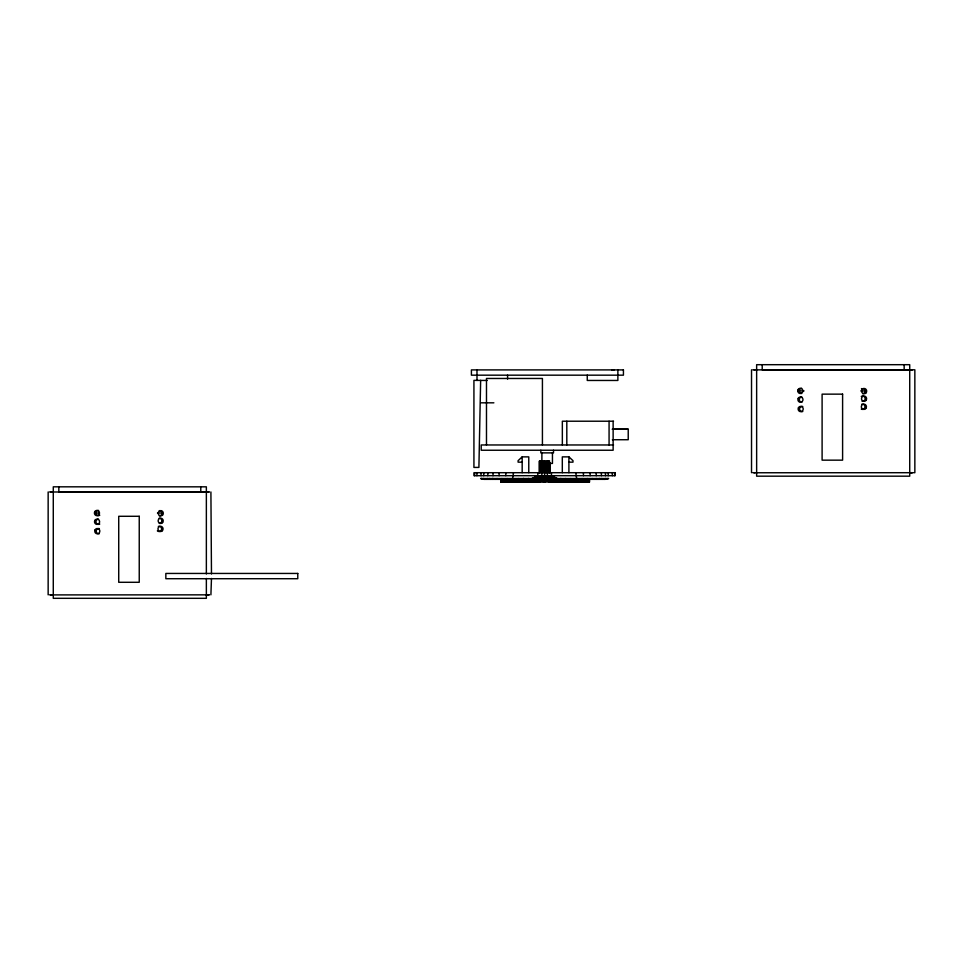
<?xml version="1.0" encoding="UTF-8"?>
<svg xmlns="http://www.w3.org/2000/svg" width="963" height="963" viewBox="0 0 963 963"><rect width="100%" height="100%" fill="white"/><g stroke="black" fill="none" stroke-linecap="round" stroke-linejoin="round"><path stroke-width="1.44" d="M58.839 486.821L58.839 491.949L206.359 492.045M200.786 491.949L200.786 486.833L206.359 486.821L206.359 573.972M762.215 364.688L762.215 369.804L912.37 369.864M904.161 369.804L904.161 364.688L909.722 364.688L909.722 476.179L756.641 476.179L756.641 364.688L904.161 364.688M480.645 380.361L478.9 467.416L473.928 467.428L473.928 380.361L487.182 380.457M530.252 479.345L537.799 475.698L546.394 479.418C534.128 476.516 544.492 485.641 546.394 479.418L549.307 479.418L549.307 481.994M512.448 479.345L513.508 472.701M556.012 478.515L548.152 478.479L556.012 478.515L545.985 479.345L551.45 475.698L551.45 472.701M547.935 479.418L546.105 481.283L543.553 481.572M549.307 479.418L547.694 480.814L542.518 481.283M581.315 479.345L582.049 478.515M517.588 479.345L518.443 478.515M528.771 472.701L528.771 456.871L522.175 456.871L518.094 460.675L518.094 462.156L522.175 462.156M540.953 480.381L547.995 480.381L548.922 479.405L548.645 481.994M99.791 515.217C96.047 517.721 94.109 510.185 98.563 510.402M585.998 479.345L587.406 478.515M558.997 479.345L551.45 475.698L544.625 479.345L537.799 475.698L537.799 472.701M541.314 479.418L544.625 481.669L548.561 480.188M543.866 481.572L547.694 480.814M551.45 475.698L544.625 478.515L541.868 475.698L541.892 452.875M526.629 479.345L528.675 478.515L525.052 479.345M590.235 479.345L592.281 478.515M547.995 480.381L547.104 480.501L548.705 480.031M521.489 479.345L523.8 478.515L519.49 479.345M593.858 479.345L596.434 478.515M533.093 479.345L536.09 478.515L543.252 479.345L537.799 475.698M547.104 480.501L548.236 480.188L540.676 480.188M596.699 479.345L599.696 478.515M598.733 479.345L601.971 478.515M602.489 479.345L605.847 478.515M604.102 479.345L608.098 478.515M542.843 479.405L543.818 481.283L545.383 481.572M551.281 477.576L553.93 477.106L545.985 479.345L556.108 478.346M548.356 479.345L553.159 478.515L556.157 479.345M548.368 480.031L546.117 480.188M547.261 479.345L553.159 478.515L545.985 479.345L554.556 477.455L551.955 477.792M548.152 478.346L555.17 477.817L545.985 479.345L555.795 478.166L548.043 478.418M801.601 388.282C798.532 388.366 798.532 393.422 801.601 393.53M546.021 480.381L547.261 480.344M754.005 369.864L912.575 369.804M754.005 472.761L912.575 472.701M50.63 491.997L209.2 491.949M50.63 594.905L209.2 594.845M614.117 369.888L611.758 369.888M541.555 480.814L545.78 480.814M752.801 369.804L755.076 369.804M913.574 369.804L914.85 369.804L914.85 472.701L913.574 472.701M798.074 390.906L804.045 390.906M860.826 390.906L865.304 390.906M481.211 402.823L493.875 402.823M613.527 421.216L562.344 421.216L562.344 444.966M612.384 429.173L628.225 429.173L628.225 439.73L612.384 439.73M612.384 429.281L628.225 429.281M613.527 444.966L481.211 444.966L481.211 450.239L613.13 450.239L613.13 421.216M568.904 462.156L572.985 462.156L572.985 460.675L568.904 456.871L562.308 456.871L562.308 472.701M549.717 461.133L539.34 461.133L539.34 472.701M548.597 463.432L552.449 463.432L552.449 452.875M752.801 472.701L755.076 472.701M545.985 478.515L544.625 478.515L547.381 475.698L547.261 461.133M548.729 478.515L608.64 478.515L605.221 479.345L484.016 479.345L480.609 478.515L536.09 478.515L541.988 479.345M200.786 486.833L53.278 486.821L53.278 598.312L206.359 598.312L206.359 578.438M49.426 491.949L51.713 491.949M210.909 491.949L211.475 573.972M96.192 513.05L99.189 513.05M157.463 513.05L161.94 513.05M49.426 594.845L51.713 594.845M210.909 594.845L211.475 578.438M545.696 481.572L542.687 481.283L540.327 479.405M909.722 472.689L911.287 472.701M207.924 594.845L206.359 594.833L208.995 594.905M537.968 477.576L535.32 477.106L543.252 479.345L533.141 478.346L541.158 478.442M909.722 472.701L912.37 472.761M206.359 491.949L208.995 491.997M541.206 478.418L533.454 478.166L543.252 479.345L534.694 477.455L537.294 477.792M541.098 478.346L534.068 477.817L543.252 479.345L533.141 478.346M540.893 479.345L536.09 478.515L540.05 479.345M481.151 478.515L484.558 479.345M481.765 478.515L485.147 479.345M483.402 478.515L486.748 479.345M487.278 478.515L490.516 479.345M492.394 478.515L495.391 479.345L492.803 478.515M489.553 478.515L492.55 479.345M565.437 478.515L567.749 479.345M496.968 478.515L499.015 479.345M501.831 478.515L503.252 479.345M544.215 481.572L543.457 480.814M570.806 478.515L571.661 479.345M507.2 478.515L507.922 479.345M576.801 479.345L575.742 472.701M751.525 369.804L751.525 472.701M617.873 369.9L617.873 380.457L587.261 380.457L587.261 375.125M614.647 472.701L614.647 475.698M612.312 472.701L612.312 475.698M609.073 421.216L609.073 444.966M608.231 472.701L608.231 475.698M605.474 472.701L605.474 475.698M601.406 472.701L601.406 475.698M596.217 472.701L596.217 475.698M590.138 472.701L590.138 475.698M589.573 479.345L589.561 481.994L500.76 481.994L500.832 479.345M589.2 479.345L589.236 481.994M588.706 479.345L588.706 481.994M588.285 479.345L588.285 481.994M587.803 479.345L587.803 481.994L587.611 479.345M587.298 479.345L587.261 481.994M587.117 479.345L587.117 481.994M586.575 479.345L586.575 481.994M585.636 479.345L585.636 481.994M584.529 479.345L584.529 481.994M583.434 472.701L583.434 475.698M583.446 479.345L583.446 481.994M582.531 479.345L582.531 481.994M581.387 479.345L581.387 481.994M580.388 479.345L580.388 481.994M578.859 479.345L578.859 481.994M577.932 479.345L577.932 481.994M577.848 479.345L577.848 481.994M577.644 479.345L577.595 481.994M577.102 479.345L577.102 481.994M575.633 479.345L575.633 481.994M574.863 479.345L574.863 481.994M574.285 479.345L574.285 481.994M573.683 479.345L573.623 481.994M573.334 479.345L573.334 481.994M572.696 479.345L572.696 481.994M572.263 479.345L572.263 481.994M571.878 479.345L571.878 481.994M571.492 479.345L571.492 481.994M570.951 479.345L570.951 481.994M570.373 479.345L570.325 481.994M570.096 479.345L569.952 481.994M569.771 481.994L569.35 479.345M569.265 479.345L569.229 481.994M568.904 456.871L568.904 472.701M568.964 479.345L568.964 481.994M568.411 479.345L568.411 481.994M567.833 479.345L567.821 481.994M567.556 479.345L567.556 481.994M567.014 479.345L567.014 481.994M566.81 421.216L566.81 444.966M566.593 479.345L566.593 481.994M566.1 479.345L566.1 481.994M564.908 479.345L564.908 481.994M564.571 479.345L564.667 481.994M564.342 479.345L564.342 481.994M564.162 481.994L564.234 479.345L560.574 478.515L562.609 479.345L562.633 481.994M564.053 479.345L563.981 481.994M563.62 479.345L563.62 481.994M561.453 479.345L561.453 481.994M560.297 479.345L560.297 481.994M559.226 479.345L559.226 481.994M558.287 479.345L558.287 481.994M557.421 479.345L557.421 481.994M556.554 479.345L556.554 481.994M555.374 479.345L555.374 481.994M554.459 479.345L554.459 481.994M554.122 479.345L554.11 481.994M554.002 481.994L553.906 479.345L553.833 481.994M553.508 450.239L553.508 452.875L540.833 452.875L540.833 450.239M553.605 479.345L553.605 481.994M553.4 479.345L553.4 481.994M553.075 479.345L553.075 481.994M552.497 479.345L552.497 481.994M551.847 479.345L551.847 481.994M551.33 479.345L551.33 481.994M550.896 479.345L550.896 481.994M550.547 479.345L550.547 481.994M550.222 479.345L550.222 481.994M549.897 462.577L549.897 472.701M549.969 479.345L550.017 481.994M549.717 462.577L549.717 472.701M549.813 479.345L549.753 481.994M549.199 461.133L549.199 472.701M548.501 479.345L548.525 481.994M548.356 461.133L548.356 472.701M545.985 461.133L545.985 472.701M544.625 461.133L544.625 481.669M543.252 461.133L543.252 472.701M542.422 444.966L542.422 378.471L486.484 378.471L486.484 444.966M540.893 461.133L540.893 472.701M540.652 479.345L540.652 481.994M540.05 461.133L540.05 472.701M539.93 479.345L539.93 481.994M539.521 461.133L539.521 472.701M539.148 479.345L539.148 481.994M538.51 479.345L538.51 481.994M538.088 479.345L538.016 481.994M537.956 479.345L537.956 481.994M537.691 479.345L537.691 481.994M537.366 479.345L537.366 481.994M536.945 479.345L536.945 481.994M536.379 479.345L536.379 481.994M535.849 479.345L535.849 481.994M535.392 479.345L535.211 481.994M534.971 479.345L534.971 481.994M534.646 481.994L534.682 479.345L534.441 481.994M533.454 479.345L533.454 481.994M532.407 479.345L532.407 481.994M530.998 479.345L530.998 481.994M529.782 479.345L529.782 481.994M529.06 481.994L529.12 479.345L528.928 481.994M528.591 479.345L528.759 481.994M528.398 479.345L528.555 481.994M528.242 479.345L528.242 481.994M528.097 479.345L527.977 481.994M527.748 479.345L527.748 481.994M527.471 479.345L527.471 481.994M527.05 479.345L527.05 481.994M526.472 479.345L526.472 481.994M525.726 479.345L525.726 481.994M524.618 479.345L524.618 481.994M523.547 479.345L523.547 481.994M522.536 479.345L522.536 481.994M522.175 456.871L522.175 472.701M521.645 479.345L521.645 481.994M520.899 479.345L520.899 481.994M520.345 479.345L520.345 481.994M520.116 479.345L520.116 481.994M519.526 479.345L519.526 481.994M518.744 479.345L518.744 481.994M517.877 479.345L517.877 481.994M517.047 479.345L517.047 481.994M516.337 479.345L516.337 481.994M515.855 479.345L515.855 481.994M515.41 479.345L515.53 481.994M514.892 479.345L514.892 481.994M514.037 479.345L514.037 481.994M512.942 479.345L512.942 481.994M511.666 479.345L511.666 481.994M510.655 479.345L510.655 481.994M509.62 479.345L509.62 481.994M508.608 479.345L508.608 481.994M507.585 375.173L507.585 379.133M507.694 479.345L507.694 481.994M506.935 479.345L506.935 481.994M506.369 479.345L506.369 481.994M505.804 472.701L505.804 475.698M504.913 479.345L504.913 481.994M503.601 479.345L503.601 481.994M502.481 479.345L502.481 481.994M501.591 479.345L501.591 481.994M499.111 472.701L499.111 475.698M493.032 472.701L493.032 475.698M487.844 472.701L487.844 475.698M483.775 472.701L483.775 475.698M481.019 472.701L481.019 475.698M476.974 369.9L477.01 380.457M476.938 472.701L476.938 475.698M474.59 472.701L474.59 475.698M48.15 491.949L48.15 594.845M99.767 524.041A2.636 2.54 90 0 1 96.047 522.44A2.636 2.54 90 0 1 98.491 519.117M99.394 533.695A2.636 2.54 90 0 1 96.204 531.155A2.636 2.54 90 0 1 99.394 528.603M158.329 526.388A2.636 2.54 -90 0 1 161.615 528.819A2.636 2.54 -90 0 1 158.51 531.48M157.884 531.239A2.636 2.54 -90 0 1 157.342 530.842M159.148 518.19A2.636 2.54 -90 0 1 161.796 520.73A2.636 2.54 -90 0 1 159.352 523.463M159.328 510.607A2.636 2.54 -90 0 1 161.868 513.243A2.636 2.54 -90 0 1 159.328 515.891M801.866 402.257A2.636 2.54 90 0 1 799.326 399.609A2.636 2.54 90 0 1 801.866 396.973M802.769 411.562A2.636 2.54 90 0 1 799.567 409.01A2.636 2.54 90 0 1 802.769 406.458M861.692 404.243A2.636 2.54 -90 0 1 864.967 407.024A2.636 2.54 -90 0 1 861.259 409.106M862.523 396.058A2.636 2.54 -90 0 1 865.147 398.935A2.636 2.54 -90 0 1 862.066 401.27M861.271 396.467A2.636 2.54 -90 0 1 861.873 396.166M863.354 388.558A2.636 2.54 -90 0 1 862.692 393.747M861.428 388.823A2.636 2.54 -90 0 1 862.041 388.558M623.434 369.9L471.413 369.9L471.413 375.173L623.434 375.173L623.434 369.9M842.601 394.144L822.101 394.144L822.101 460.158L842.601 460.158L842.601 394.144M615.225 472.701L474.025 472.701L474.025 475.698L615.225 475.698L615.225 472.701M546.105 481.283L545.407 481.283L546.105 481.283M139.238 516.288L118.726 516.288L118.726 582.29L139.238 582.29L139.238 516.288M297.772 573.442L165.841 573.442L165.841 578.715L297.772 578.715L297.772 573.442M501.097 481.994L501.097 479.345L501.001 481.994M94.843 511.57A2.636 2.54 90 0 0 96.794 515.674A2.636 2.54 90 0 0 99.237 511.871A2.636 2.54 90 0 0 94.843 511.57M94.856 520.429A2.636 2.54 90 0 0 97.058 524.39A2.636 2.54 90 0 0 99.261 520.429A2.636 2.54 90 0 0 94.856 520.429M95.096 529.831A2.636 2.54 90 0 0 97.299 533.791A2.636 2.54 90 0 0 99.49 529.831A2.636 2.54 90 0 0 95.096 529.831M162.554 515.109A2.636 2.54 -90 0 0 161.423 510.703A2.636 2.54 -90 0 0 158.317 513.929A2.636 2.54 -90 0 0 162.554 515.109M162.554 522.62A2.636 2.54 -90 0 0 161.254 518.263A2.636 2.54 -90 0 0 158.269 521.621A2.636 2.54 -90 0 0 162.554 522.62M162.374 530.709A2.636 2.54 -90 0 0 161.086 526.34A2.636 2.54 -90 0 0 158.088 529.686A2.636 2.54 -90 0 0 162.374 530.709M798.219 389.425A2.636 2.54 90 0 0 800.157 393.53A2.636 2.54 90 0 0 802.6 389.726A2.636 2.54 90 0 0 798.219 389.425M798.231 398.297A2.636 2.54 90 0 0 800.422 402.257A2.636 2.54 90 0 0 802.624 398.297A2.636 2.54 90 0 0 798.231 398.297M798.471 407.686A2.636 2.54 90 0 0 800.662 411.646A2.636 2.54 90 0 0 802.865 407.686A2.636 2.54 90 0 0 798.471 407.686M865.93 392.976A2.636 2.54 -90 0 0 864.786 388.558A2.636 2.54 -90 0 0 861.68 391.785A2.636 2.54 -90 0 0 865.93 392.976M865.93 400.476A2.636 2.54 -90 0 0 864.618 396.118A2.636 2.54 -90 0 0 861.644 399.476A2.636 2.54 -90 0 0 865.93 400.476M865.749 408.565A2.636 2.54 -90 0 0 864.449 404.195A2.636 2.54 -90 0 0 861.452 407.542A2.636 2.54 -90 0 0 865.749 408.565"/></g></svg>
